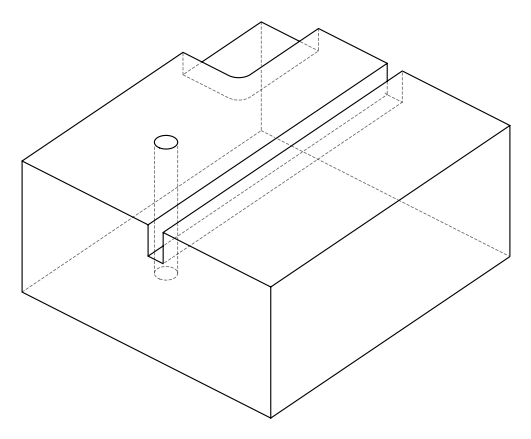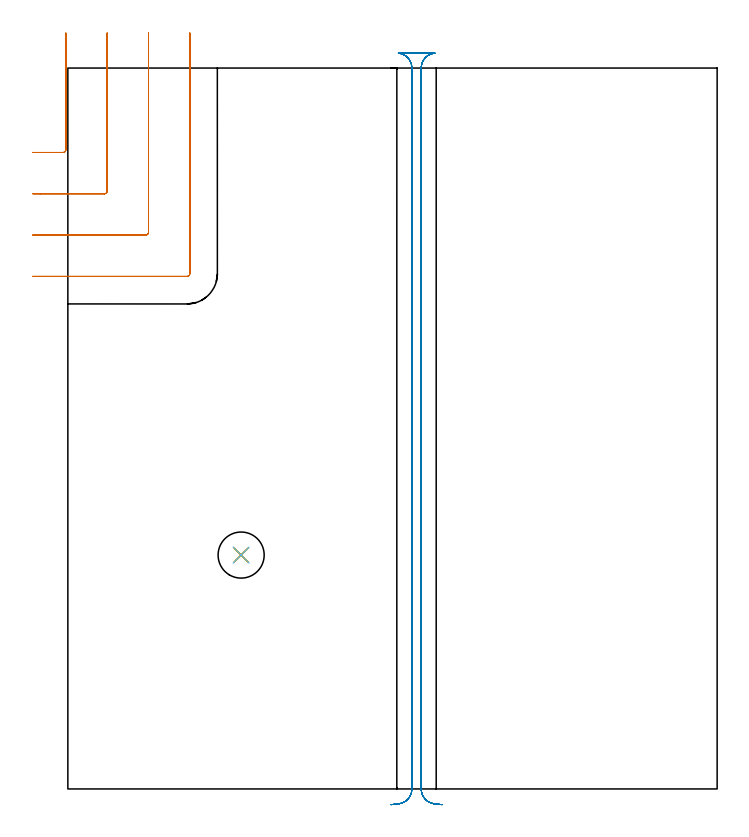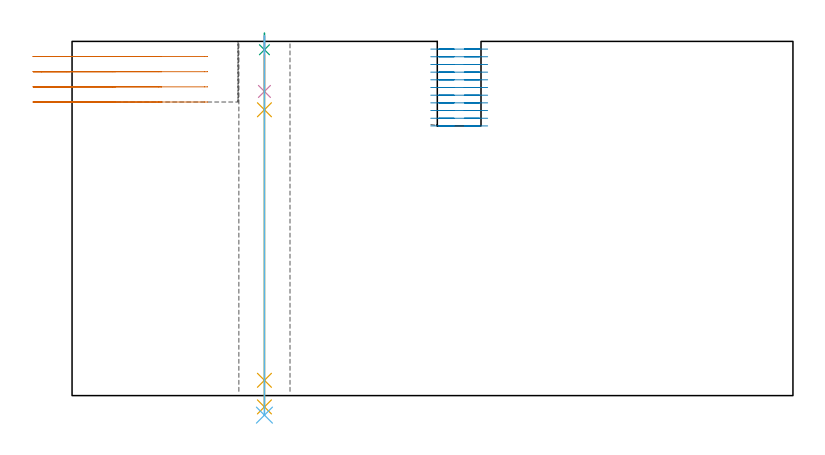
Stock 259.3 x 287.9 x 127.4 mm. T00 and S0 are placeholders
(PLAN: 6 operations, 5 tool changes, 19.3 min)
(1 MILL_CORNER_NOTCH_RECTANGULAR | CORNER_NOTCH_RECTANGULAR | UGT0201_105 | Follow Part, ap 5.5, ae 75% | 3.91 min | 121924 mm3)
(2 MILL_RECTANGULAR_SLOT | SLOT_RECTANGULAR | NXT0201_011 | Follow Part, ap 3, ae 75% | 14.05 min | 137414 mm3)
(3 SPOT_DRILL | STEP1HOLE | NXT0321_9005460120000 | 0.05 min | 179 mm3)
(4 DRILL_BLIND_HOLE_INTO_CENTER | STEP1HOLE | NXT0301_128 | 0.08 min | 1727 mm3)
(5 GUN_DRILL_THROUGH_HOLE | STEP1HOLE | UGT0307_008 | 0.63 min | 10469 mm3)
(6 DRILL_TO_ENLARGE_THROUGH_HOLE | STEP1HOLE | UGT0301_253 | 0.55 min | 21483 mm3)
(TOOL UGT0201_105 | End Mill 22 mm | D22 FL25 Z2)
(TOOL NXT0201_011 | ENDMILL 12mm [2P460-1200-NA 1630] | D12 FL38 Z6)
(TOOL NXT0321_9005460120000 | NC Spot Drill, 142deg, 12mm, Carbide, Uncoated | D12 PA142 FL30 Z2)
(TOOL NXT0301_128 | Carbide Drill 12mm [861.1-1200-036A1-GP GC34] | D12 PA150 FL37.4 Z2)
(TOOL UGT0307_008 | Gun Drill 11 mm | D11 PA130 FL24 Z1)
(TOOL UGT0301_253 | Twist Drill 18.4 mm | D18.4 PA118 FL135 Z2)
(OP 1 MILL_CORNER_NOTCH_RECTANGULAR)
G17 G21 G94 G90
T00 M6
G54
G17 G0 G90 X-14. Y254.2 S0 M3
G43 Z137.4 H0
Z121.95
G94 G1 X-11. F250.
X-1.895 F500.
G3 X-0.8 Y255.295 R1.1
G1 Y298.871
Y301.871 F250.
G0 Z137.4
X-14. Y237.7
Z121.95
G1 X-11.
X14.605 F500.
G3 X15.7 Y238.795 R1.1
G1 Y298.9
Y301.9 F250.
G0 Z137.4
X-14. Y221.2
Z121.95
G1 X-11.
X31.105 F500.
G3 X32.2 Y222.295 R1.1
G1 Y298.9
Y301.9 F250.
G0 Z137.4
X-14. Y204.7
Z121.95
G1 X-11.
X47.604 F500.
G3 X48.7 Y205.796 R1.1
G1 Y298.9
Y301.9 F250.
G0 Z137.4
X-14. Y254.2
Z116.5
G1 X-11.
X-1.895 F500.
G3 X-0.8 Y255.295 R1.1
G1 Y298.871
Y301.871 F250.
G0 Z137.4
X-14. Y237.7
Z116.5
G1 X-11.
X14.605 F500.
G3 X15.7 Y238.795 R1.1
G1 Y298.9
Y301.9 F250.
G0 Z137.4
X-14. Y221.2
Z116.5
G1 X-11.
X31.105 F500.
G3 X32.2 Y222.295 R1.1
G1 Y298.9
Y301.9 F250.
G0 Z137.4
X-14. Y204.7
Z116.5
G1 X-11.
X47.604 F500.
G3 X48.7 Y205.796 R1.1
G1 Y298.9
Y301.9 F250.
G0 Z137.4
X-14. Y254.2
Z111.05
G1 X-11.
X-1.895 F500.
G3 X-0.8 Y255.295 R1.1
G1 Y298.871
Y301.871 F250.
G0 Z137.4
X-14. Y237.7
Z111.05
G1 X-11.
X14.605 F500.
G3 X15.7 Y238.795 R1.1
G1 Y298.9
Y301.9 F250.
G0 Z137.4
X-14. Y221.2
Z111.05
G1 X-11.
X31.105 F500.
G3 X32.2 Y222.295 R1.1
G1 Y298.9
Y301.9 F250.
G0 Z137.4
X-14. Y204.7
Z111.05
G1 X-11.
X47.604 F500.
G3 X48.7 Y205.796 R1.1
G1 Y298.9
Y301.9 F250.
G0 Z137.4
X-14. Y254.2
Z105.6
G1 X-11.
X-1.895 F500.
G3 X-0.8 Y255.295 R1.1
G1 Y298.871
Y301.871 F250.
G0 Z137.4
X-14. Y237.7
Z105.6
G1 X-11.
X14.605 F500.
G3 X15.7 Y238.795 R1.1
G1 Y298.9
Y301.9 F250.
G0 Z137.4
X-14. Y221.2
Z105.6
G1 X-11.
X31.105 F500.
G3 X32.2 Y222.295 R1.1
G1 Y298.9
Y301.9 F250.
G0 Z137.4
X-14. Y204.7
Z105.6
G1 X-11.
X47.604 F500.
G3 X48.7 Y205.796 R1.1
G1 Y298.9
Y301.9 F250.
G0 Z137.4
M5
M2
(OP 2 MILL_RECTANGULAR_SLOT)
G17 G21 G94 G90
T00 M6
G54
G17 G0 G90 X149.486 Y-6.27 S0 M3
G43 Z137.4 H1
Z124.636
G94 G1 X146.501 Y-5.97 F250.
G2 X141.1 Y0. R6. F500.
G1 Y287.9
G2 X146.501 Y293.87 R6.
G1 Y293.9
X131.999
Y293.87
G2 X137.4 Y287.9 R6.
G1 Y0.
G2 X131.999 Y-5.97 R6.
G1 X129.014 Y-6.27 F250.
G0 X149.486 Z121.873
G1 X146.501 Y-5.97
G2 X141.1 Y0. R6. F500.
G1 Y287.9
G2 X146.501 Y293.87 R6.
G1 Y293.9
X131.999
Y293.87
G2 X137.4 Y287.9 R6.
G1 Y0.
G2 X131.999 Y-5.97 R6.
G1 X129.014 Y-6.27 F250.
G0 X149.486 Z119.109
G1 X146.501 Y-5.97
G2 X141.1 Y0. R6. F500.
G1 Y287.9
G2 X146.501 Y293.87 R6.
G1 Y293.9
X131.999
Y293.87
G2 X137.4 Y287.9 R6.
G1 Y0.
G2 X131.999 Y-5.97 R6.
G1 X129.014 Y-6.27 F250.
G0 X149.486 Z116.345
G1 X146.501 Y-5.97
G2 X141.1 Y0. R6. F500.
G1 Y287.9
G2 X146.501 Y293.87 R6.
G1 Y293.9
X131.999
Y293.87
G2 X137.4 Y287.9 R6.
G1 Y0.
G2 X131.999 Y-5.97 R6.
G1 X129.014 Y-6.27 F250.
G0 X149.486 Z113.582
G1 X146.501 Y-5.97
G2 X141.1 Y0. R6. F500.
G1 Y287.9
G2 X146.501 Y293.87 R6.
G1 Y293.9
X131.999
Y293.87
G2 X137.4 Y287.9 R6.
G1 Y0.
G2 X131.999 Y-5.97 R6.
G1 X129.014 Y-6.27 F250.
G0 X149.486 Z110.818
G1 X146.501 Y-5.97
G2 X141.1 Y0. R6. F500.
G1 Y287.9
G2 X146.501 Y293.87 R6.
G1 Y293.9
X131.999
Y293.87
G2 X137.4 Y287.9 R6.
G1 Y0.
G2 X131.999 Y-5.97 R6.
G1 X129.014 Y-6.27 F250.
G0 X149.486 Z108.055
G1 X146.501 Y-5.97
G2 X141.1 Y0. R6. F500.
G1 Y287.9
G2 X146.501 Y293.87 R6.
G1 Y293.9
X131.999
Y293.87
G2 X137.4 Y287.9 R6.
G1 Y0.
G2 X131.999 Y-5.97 R6.
G1 X129.014 Y-6.27 F250.
G0 X149.486 Z105.291
G1 X146.501 Y-5.97
G2 X141.1 Y0. R6. F500.
G1 Y287.9
G2 X146.501 Y293.87 R6.
G1 Y293.9
X131.999
Y293.87
G2 X137.4 Y287.9 R6.
G1 Y0.
G2 X131.999 Y-5.97 R6.
G1 X129.014 Y-6.27 F250.
G0 X149.486 Z102.527
G1 X146.501 Y-5.97
G2 X141.1 Y0. R6. F500.
G1 Y287.9
G2 X146.501 Y293.87 R6.
G1 Y293.9
X131.999
Y293.87
G2 X137.4 Y287.9 R6.
G1 Y0.
G2 X131.999 Y-5.97 R6.
G1 X129.014 Y-6.27 F250.
G0 X149.486 Z99.764
G1 X146.501 Y-5.97
G2 X141.1 Y0. R6. F500.
G1 Y287.9
G2 X146.501 Y293.87 R6.
G1 Y293.9
X131.999
Y293.87
G2 X137.4 Y287.9 R6.
G1 Y0.
G2 X131.999 Y-5.97 R6.
G1 X129.014 Y-6.27 F250.
G0 X149.486 Z97.
G1 X146.501 Y-5.97
G2 X141.1 Y0. R6. F500.
G1 Y287.9
G2 X146.501 Y293.87 R6.
G1 Y293.9
X131.999
Y293.87
G2 X137.4 Y287.9 R6.
G1 Y0.
G2 X131.999 Y-5.97 R6.
G1 X129.014 Y-6.27 F250.
G0 Z137.4
M5
M2
(OP 3 SPOT_DRILL)
G17 G21 G94 G90
T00 M6
G54
G17 G0 G90 X69.2 Y93.4 S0 M3
G43 Z137.4 H0
G94 G81 G98 Z124.4 F250. R130.4
G80
M5
M2
(OP 4 DRILL_BLIND_HOLE_INTO_CENTER)
G17 G21 G94 G90
T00 M6
G54
G17 G0 G90 X69.2 Y93.4 S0 M3
G43 Z137.4 H1
G94 G81 G98 Z109.4 F250. R129.4
G80
M5
M2
(OP 5 GUN_DRILL_THROUGH_HOLE)
G17 G21 G94 G90
T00 M6
G54
G17 G0 G90 X69.2 Y93.4 M8
G43 Z137.4 H0
Z122.604
S716 M3
G94 G1 Z102.809 F125. M26
G4 X.084
Z5.5 F250.
G4 X.084
Z-4.065 F125.
G4 X.084
M5
M9
G0 Z122.604
Z137.4
M2
(OP 6 DRILL_TO_ENLARGE_THROUGH_HOLE)
G17 G21 G94 G90
T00 M6
G54
G17 G0 G90 X69.2 Y93.4 S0 M3
G43 Z137.4 H0
G94 G73 G98 Z-7.028 F250. Q16.803 R129.4
G80
M5
M2
